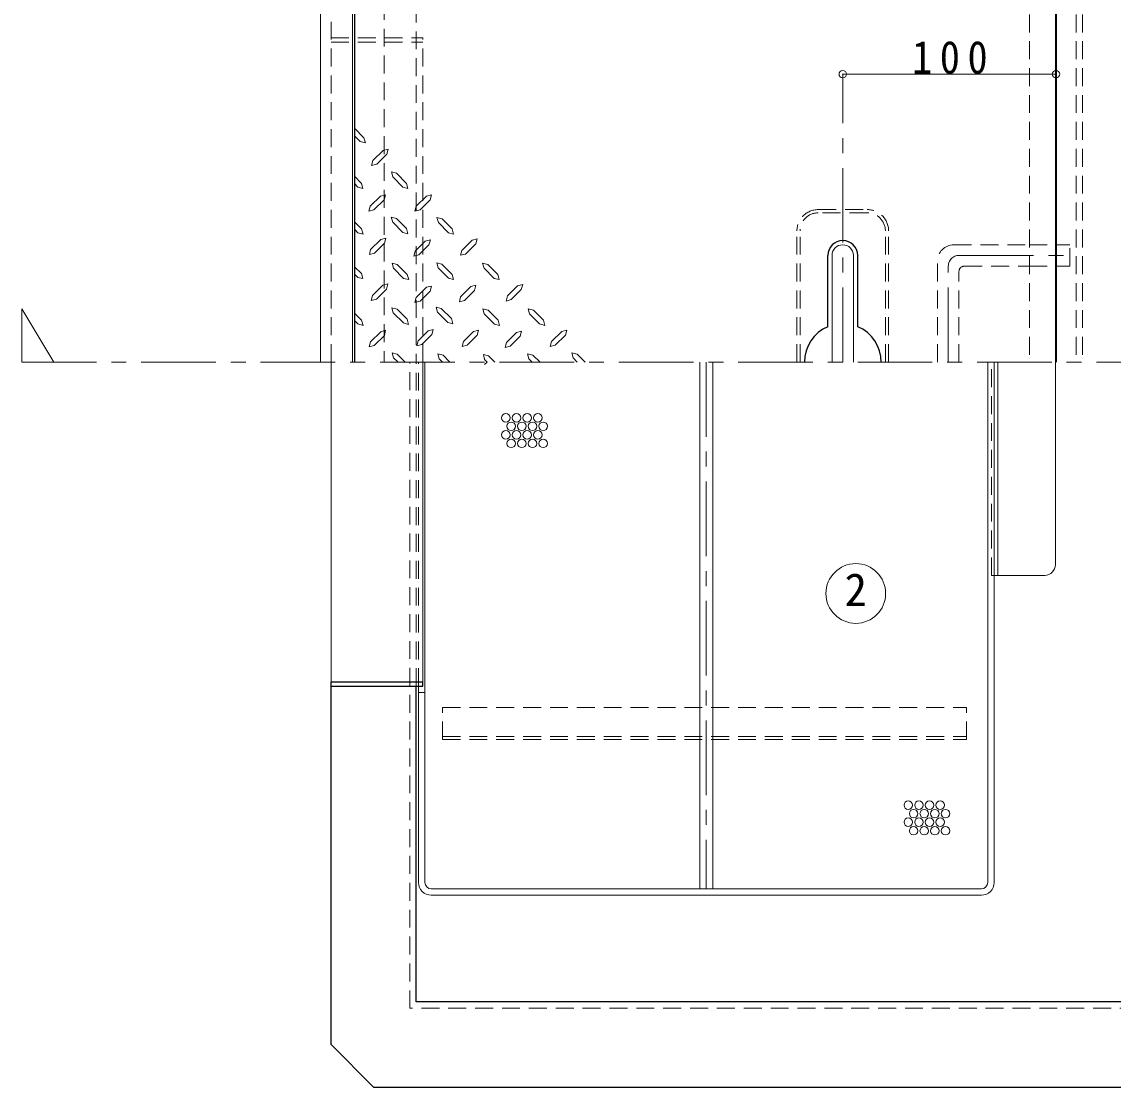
# Model space of a CAD drawing. Units: millimetres at full size, sheet at 1:7; details may follow other scales. Extents: x -1487 to 1348, y -983 to 984.
# Drawn here: x -715 to -203, y 159 to 658 of the extents above; entities that cross this region are included whole.
import ezdxf
from ezdxf.enums import TextEntityAlignment as Align

# ---------------------------------------------------------------- set-up
doc = ezdxf.new("R2010")
doc.units = ezdxf.units.MM
doc.header["$LTSCALE"] = 7
doc.header["$PDMODE"] = 32
doc.header["$PDSIZE"] = 3.5
doc.linetypes.add('CHAIN1', pattern=[8, 5, -1, 1, -1])
doc.linetypes.add('DASHED1', pattern=[1.8, 1.2, -0.6])
doc.layers.add('0-A', color=4, linetype='Continuous', lineweight=9)
doc.styles.add('ＭＳ ゴシック', font='')
doc.styles.get('ＭＳ ゴシック').set_extended_font_data('MS Gothic')

msp = doc.modelspace()

# ---------------------------------------------------------------- linework, layer by layer
at = {"layer": '0-A', "color": 7, "lineweight": 18}
for p, q in [((-574.857, 843.513), (-574.857, 498.513)), ((-334.857, 498.513), (-334.857, 548.513)), ((-324.857, 498.513), (-324.857, 548.513)), ((-569.857, 348.513), (-569.857, 498.513)), ((-526.857, 348.513), (-526.857, 498.513)), ((-396.846, 498.513), (-396.846, 251.513)), ((-390.846, 498.513), (-390.846, 251.513)), ((-261.846, 254.513), (-261.846, 498.513)), ((-258.846, 254.513), (-258.846, 498.513)), ((-257.137, 398.513), (-257.137, 498.513)), ((-257.137, 398.513), (-258.846, 398.513)), ((-525.846, 254.513), (-525.846, 343.513)), ((-264.846, 251.513), (-522.846, 251.513)), ((-522.846, 248.513), (-264.846, 248.513))]:
    msp.add_line(p, q, dxfattribs=at)
at = {"layer": '0-A', "color": 1, "lineweight": 40}
msp.add_line((-229.857, 498.513), (-229.857, 827.513), dxfattribs=at)
at = {"layer": '0-A', "linetype": 'DASHED1'}
for p, q in [((-569.857, 498.513), (-569.857, 818.513)), ((-220.357, 787.513), (-220.357, 498.513)), ((-544.857, 667.448), (-544.857, 498.513)), ((-529.857, 666.2), (-529.857, 498.513)), ((-569.857, 650.513), (-526.857, 650.513)), ((-526.857, 498.513), (-526.857, 650.513)), ((-569.857, 648.513), (-526.857, 648.513)), ((-242.357, 553.513), (-223.357, 553.513)), ((-528.846, 346.513), (-528.846, 498.513)), ((-260.137, 398.513), (-260.137, 498.513)), ((-258.846, 398.513), (-260.137, 398.513)), ((-517.554, 336.513), (-271.846, 336.513)), ((-517.554, 321.513), (-517.554, 336.513)), ((-271.846, 321.513), (-271.846, 336.513)), ((-517.554, 323.013), (-271.846, 323.013)), ((-517.554, 321.513), (-271.846, 321.513))]:
    msp.add_line(p, q, dxfattribs=at)
at = {"layer": '0-A', "color": 7, "linetype": 'DASHED1', "lineweight": 18}
for p, q in [((-242.357, 787.513), (-242.357, 498.513)), ((-217.357, 787.513), (-217.357, 498.513)), ((-341.357, 570.013), (-318.357, 570.013)), ((-318.357, 568.513), (-341.357, 568.513)), ((-351.357, 498.513), (-351.357, 560.013)), ((-349.857, 498.513), (-349.857, 560.013)), ((-309.857, 498.513), (-309.857, 560.013)), ((-308.357, 498.513), (-308.357, 560.013)), ((-277.857, 553.513), (-242.357, 553.513)), ((-285.357, 498.513), (-285.357, 546.013)), ((-272.857, 543.513), (-242.357, 543.513)), ((-275.357, 498.513), (-275.357, 541.013)), ((-532.857, 195.513), (-532.857, 498.513)), ((-529.857, 346.513), (-529.857, 498.513)), ((73.143, 195.513), (-532.857, 195.513))]:
    msp.add_line(p, q, dxfattribs=at)
at = {"layer": '0-A', "color": 5, "lineweight": 25}
for p, q in [((-558.857, 669.164), (-558.857, 498.513)), ((-336.857, 515.096), (-336.857, 548.513)), ((-322.857, 515.096), (-322.857, 548.513)), ((-569.857, 178.513), (-569.857, 348.513)), ((-569.857, 348.513), (-526.857, 348.513)), ((-526.857, 346.513), (-526.857, 348.513)), ((-569.857, 346.513), (-526.857, 346.513)), ((-529.857, 198.513), (-529.857, 346.513)), ((70.143, 198.513), (-529.857, 198.513)), ((-549.857, 158.513), (-569.857, 178.513)), ((-549.857, 158.513), (90.143, 158.513))]:
    msp.add_line(p, q, dxfattribs=at)
at = {"layer": '0-A', "linetype": 'CHAIN1'}
for p, q in [((-329.857, 498.513), (-329.857, 633.513)), ((-275.357, 548.513), (-223.357, 548.513)), ((-280.357, 498.513), (-280.357, 543.513)), ((-699.857, 498.513), (-714.857, 523.513)), ((-714.857, 523.513), (-714.857, 498.513)), ((-714.857, 498.513), (430.143, 498.513)), ((-393.846, 498.513), (-393.846, 251.513))]:
    msp.add_line(p, q, dxfattribs=at)
at = {"layer": '0-A'}
for p, q in [((-329.857, 633.513), (-229.857, 633.513)), ((-558.857, 608.233), (-554.432, 603.701)), ((-558.857, 604.676), (-556.157, 601.976)), ((-545.432, 597.776), (-550.232, 592.976)), ((-543.707, 595.976), (-548.432, 591.251)), ((-545.432, 597.776), (-543.107, 598.376)), ((-543.707, 595.976), (-543.107, 598.376)), ((-550.232, 592.976), (-550.832, 590.651)), ((-550.832, 590.651), (-548.432, 591.251)), ((-558.857, 585.701), (-555.482, 582.326)), ((-540.932, 585.326), (-541.532, 587.651)), ((-539.132, 587.051), (-541.532, 587.651)), ((-540.932, 585.326), (-536.132, 580.601)), ((-539.132, 587.051), (-534.407, 582.326)), ((-544.982, 574.526), (-549.707, 569.876)), ((-546.707, 576.326), (-544.382, 576.926)), ((-544.982, 574.526), (-544.382, 576.926)), ((-525.107, 576.326), (-529.907, 571.601)), ((-523.382, 574.601), (-528.107, 569.876)), ((-525.107, 576.326), (-522.782, 577.001)), ((-523.382, 574.601), (-522.782, 577.001)), ((-529.907, 571.601), (-530.507, 569.276)), ((-530.507, 569.276), (-528.107, 569.876)), ((-558.857, 564.326), (-555.482, 560.951)), ((-539.207, 565.826), (-541.607, 566.426)), ((-540.932, 564.101), (-541.607, 566.426)), ((-540.932, 564.101), (-536.207, 559.301)), ((-539.207, 565.826), (-534.482, 561.101)), ((-519.482, 563.951), (-520.157, 566.276)), ((-517.757, 565.676), (-520.157, 566.276)), ((-519.482, 563.951), (-514.757, 559.151)), ((-517.757, 565.676), (-513.032, 560.951)), ((-558.857, 560.801), (-557.207, 559.151)), ((-557.207, 559.151), (-554.807, 558.551)), ((-554.807, 558.551), (-555.482, 560.951)), ((-536.207, 559.301), (-533.882, 558.701)), ((-533.882, 558.701), (-534.482, 561.101)), ((-514.757, 559.151), (-512.432, 558.551)), ((-512.432, 558.551), (-513.032, 560.951)), ((-546.482, 556.001), (-551.282, 551.276)), ((-544.757, 554.276), (-549.482, 549.551)), ((-546.482, 556.001), (-544.157, 556.676)), ((-544.757, 554.276), (-544.157, 556.676)), ((-525.632, 555.176), (-530.357, 550.451)), ((-523.907, 553.451), (-528.632, 548.726)), ((-525.632, 555.176), (-523.232, 555.851)), ((-523.907, 553.451), (-523.232, 555.851)), ((-502.007, 553.901), (-506.732, 549.176)), ((-503.732, 555.626), (-501.332, 556.301)), ((-502.007, 553.901), (-501.332, 556.301)), ((-530.357, 550.451), (-531.032, 548.126)), ((-531.032, 548.126), (-528.632, 548.726)), ((-558.857, 543.199), (-555.557, 540.026)), ((-540.557, 542.501), (-541.157, 544.901)), ((-538.757, 544.226), (-541.157, 544.901)), ((-538.757, 544.226), (-534.107, 539.576)), ((-519.557, 542.651), (-520.232, 545.051)), ((-517.832, 544.376), (-520.232, 545.051)), ((-519.557, 542.651), (-514.832, 537.926)), ((-517.832, 544.376), (-513.107, 539.651)), ((-496.382, 544.226), (-498.782, 544.901)), ((-498.107, 542.501), (-498.782, 544.901)), ((-496.382, 544.226), (-491.657, 539.576)), ((-558.857, 539.801), (-557.282, 538.226)), ((-557.282, 538.226), (-554.957, 537.626)), ((-554.957, 537.626), (-555.557, 540.026)), ((-540.557, 542.501), (-535.832, 537.776)), ((-535.832, 537.776), (-533.432, 537.176)), ((-533.432, 537.176), (-534.107, 539.576)), ((-514.832, 537.926), (-512.432, 537.251)), ((-512.432, 537.251), (-513.107, 539.651)), ((-498.107, 542.501), (-493.382, 537.776)), ((-493.382, 537.776), (-490.982, 537.176)), ((-490.982, 537.176), (-491.657, 539.576)), ((-545.582, 534.551), (-550.382, 529.751)), ((-543.857, 532.751), (-548.582, 528.026)), ((-545.582, 534.551), (-543.257, 535.151)), ((-543.857, 532.751), (-543.257, 535.151)), ((-525.107, 533.576), (-529.907, 528.851)), ((-525.107, 533.576), (-522.782, 534.176)), ((-523.382, 531.776), (-522.782, 534.176)), ((-504.332, 533.876), (-509.057, 529.151)), ((-504.332, 533.876), (-501.932, 534.551)), ((-502.607, 532.151), (-501.932, 534.551)), ((-482.357, 534.251), (-487.082, 529.526)), ((-480.632, 532.526), (-485.357, 527.801)), ((-482.357, 534.251), (-479.957, 534.926)), ((-480.632, 532.526), (-479.957, 534.926)), ((-550.382, 529.751), (-550.982, 527.426)), ((-550.982, 527.426), (-548.582, 528.026)), ((-529.907, 528.851), (-530.507, 526.451)), ((-523.382, 531.776), (-528.107, 527.126)), ((-502.607, 532.151), (-507.332, 527.426)), ((-538.907, 523.301), (-541.307, 523.976)), ((-540.632, 521.576), (-541.307, 523.976)), ((-538.907, 523.301), (-534.182, 518.576)), ((-530.507, 526.451), (-528.107, 527.126)), ((-519.857, 521.876), (-520.532, 524.201)), ((-518.132, 523.601), (-520.532, 524.201)), ((-518.132, 523.601), (-513.407, 518.876)), ((-498.032, 521.126), (-498.632, 523.451)), ((-496.232, 522.851), (-498.632, 523.451)), ((-496.232, 522.851), (-491.507, 518.126)), ((-476.732, 521.126), (-477.332, 523.526)), ((-474.932, 522.851), (-477.332, 523.526)), ((-474.932, 522.851), (-470.282, 518.126)), ((-558.857, 521.501), (-555.482, 518.126)), ((-558.857, 518.051), (-557.207, 516.401)), ((-554.807, 515.726), (-555.482, 518.126)), ((-540.632, 521.576), (-535.907, 516.851)), ((-533.582, 516.176), (-534.182, 518.576)), ((-519.857, 521.876), (-515.132, 517.076)), ((-515.132, 517.076), (-512.732, 516.476)), ((-512.732, 516.476), (-513.407, 518.876)), ((-498.032, 521.126), (-493.232, 516.326)), ((-490.907, 515.726), (-491.507, 518.126)), ((-476.732, 521.126), (-472.007, 516.401)), ((-469.607, 515.726), (-470.282, 518.126)), ((-557.207, 516.401), (-554.807, 515.726)), ((-546.557, 512.726), (-551.357, 508.001)), ((-546.557, 512.726), (-544.232, 513.401)), ((-544.832, 511.001), (-544.232, 513.401)), ((-535.907, 516.851), (-533.582, 516.176)), ((-524.282, 513.176), (-529.007, 508.451)), ((-524.282, 513.176), (-521.882, 513.851)), ((-522.557, 511.451), (-521.882, 513.851)), ((-502.982, 512.876), (-507.782, 508.151)), ((-502.982, 512.876), (-500.657, 513.476)), ((-501.257, 511.076), (-500.657, 513.476)), ((-493.232, 516.326), (-490.907, 515.726)), ((-482.807, 512.426), (-487.607, 507.701)), ((-482.807, 512.426), (-480.482, 513.026)), ((-481.082, 510.626), (-480.482, 513.026)), ((-472.007, 516.401), (-469.607, 515.726)), ((-461.657, 512.876), (-466.382, 508.151)), ((-461.657, 512.876), (-459.257, 513.476)), ((-459.932, 511.076), (-459.257, 513.476)), ((-551.357, 508.001), (-551.957, 505.601)), ((-544.832, 511.001), (-549.557, 506.276)), ((-522.557, 511.451), (-527.282, 506.726)), ((-507.782, 508.151), (-508.382, 505.751)), ((-501.257, 511.076), (-505.982, 506.426)), ((-487.607, 507.701), (-488.207, 505.301)), ((-481.082, 510.626), (-485.807, 505.976)), ((-466.382, 508.151), (-467.057, 505.751)), ((-459.932, 511.076), (-464.657, 506.426)), ((-551.957, 505.601), (-549.557, 506.276)), ((-540.557, 500.426), (-541.157, 502.826)), ((-538.757, 502.151), (-541.157, 502.826)), ((-538.757, 502.151), (-535.12, 498.513)), ((-519.107, 499.976), (-519.707, 502.376)), ((-517.307, 501.701), (-519.707, 502.376)), ((-517.307, 501.701), (-514.12, 498.513)), ((-508.382, 505.751), (-505.982, 506.426)), ((-496.007, 501.476), (-498.407, 502.076)), ((-497.807, 499.676), (-498.407, 502.076)), ((-488.207, 505.301), (-485.807, 505.976)), ((-475.232, 501.776), (-477.632, 502.451)), ((-477.032, 500.051), (-477.632, 502.451)), ((-475.232, 501.776), (-471.839, 498.513)), ((-467.057, 505.751), (-464.657, 506.426)), ((-454.457, 502.151), (-456.857, 502.826)), ((-456.257, 500.426), (-456.857, 502.826)), ((-454.457, 502.151), (-450.674, 498.513)), ((-540.557, 500.426), (-538.372, 498.513)), ((-525.846, 343.513), (-525.846, 498.513)), ((-519.107, 499.976), (-517.645, 498.513)), ((-497.807, 499.676), (-496.645, 498.513)), ((-497.807, 497.351), (-496.645, 498.513)), ((-496.007, 501.476), (-493.045, 498.513)), ((-477.032, 500.051), (-475.495, 498.513)), ((-456.257, 500.426), (-454.345, 498.513)), ((-230.137, 498.513), (-230.137, 403.513)), ((-257.137, 398.513), (-235.137, 398.513)), ((-528.846, 343.513), (-528.846, 346.513))]:
    msp.add_line(p, q, dxfattribs=at)
at = {"layer": '0-A', "color": 7, "lineweight": 18}
for points in [[(-574.857, 843.513), (-559.857, 828.513), (-559.857, 498.513)], [(-528.846, 254.513), (-528.846, 343.513), (-525.846, 343.513)]]:
    msp.add_lwpolyline(points, dxfattribs=at)
at = {"layer": '0-A'}
for points in [[(-556.157, 601.976), (-553.757, 601.301), (-554.432, 603.701)], [(-558.857, 582.251), (-557.207, 580.601), (-554.882, 579.926), (-555.482, 582.326)], [(-536.132, 580.601), (-533.807, 579.926), (-534.407, 582.326)], [(-546.707, 576.326), (-551.507, 571.601), (-552.107, 569.201), (-549.707, 569.876)], [(-503.732, 555.626), (-508.457, 550.901), (-509.132, 548.576), (-506.732, 549.176)], [(-551.282, 551.276), (-551.882, 548.951), (-549.482, 549.551)], [(-509.057, 529.151), (-509.657, 526.751), (-507.332, 527.426)], [(-487.082, 529.526), (-487.682, 527.126), (-485.357, 527.801)], [(-529.007, 508.451), (-529.682, 506.126), (-527.282, 506.726)]]:
    msp.add_lwpolyline(points, dxfattribs=at)
at = {"layer": '0-A', "linetype": 'DASHED1'}
msp.add_lwpolyline([(-242.357, 543.513), (-223.357, 543.513), (-223.357, 553.513)], dxfattribs=at)
at = {"layer": '0-A'}
for centre in [(-487.889, 472.39), (-482.889, 472.39), (-477.889, 472.39), (-472.889, 472.39), (-487.889, 464.39), (-485.389, 468.39), (-482.889, 464.39), (-480.389, 468.39), (-477.889, 464.39), (-475.389, 468.39), (-472.889, 464.39), (-470.389, 468.39), (-485.389, 460.39), (-480.389, 460.39), (-475.389, 460.39), (-470.389, 460.39), (-299.138, 290.762), (-294.138, 290.762), (-289.138, 290.762), (-284.138, 290.762), (-296.638, 286.762), (-291.638, 286.762), (-286.638, 286.762), (-281.638, 286.762), (-299.138, 282.762), (-294.138, 282.762), (-289.138, 282.762), (-284.138, 282.762), (-296.638, 278.762), (-291.638, 278.762), (-286.638, 278.762), (-281.638, 278.762)]:
    msp.add_circle(centre, 2, dxfattribs=at)
at = {"layer": '0-A', "color": 7, "lineweight": 18}
msp.add_circle((-323.749, 390.007), 14, dxfattribs=at)
at = {"layer": '0-A', "color": 7, "linetype": 'DASHED1', "lineweight": 18}
for centre, radius, start, end in [((-341.357, 560.013), 10, 90, 180), ((-341.357, 560.013), 8.5, 90, 180), ((-318.357, 560.013), 10, 0, 90), ((-318.357, 560.013), 8.5, 0, 90), ((-277.857, 546.013), 7.5, 90, 180), ((-272.857, 541.013), 2.5, 90, 180)]:
    msp.add_arc(centre, radius, start, end, dxfattribs=at)
at = {"layer": '0-A', "color": 5, "lineweight": 25}
for centre, radius, start, end in [((-329.857, 548.513), 7, 0, 180), ((-329.857, 498.513), 18, 112.88538, 180), ((-329.857, 498.513), 18, 0, 67.11462)]:
    msp.add_arc(centre, radius, start, end, dxfattribs=at)
at = {"layer": '0-A', "color": 7, "lineweight": 18}
for centre, radius, start, end in [((-329.857, 548.513), 5, 0, 180), ((-522.846, 254.513), 6, 180, 270), ((-522.846, 254.513), 3, 180, 270), ((-264.846, 254.513), 6, 270, 0), ((-264.846, 254.513), 3, 270, 0)]:
    msp.add_arc(centre, radius, start, end, dxfattribs=at)
at = {"layer": '0-A', "linetype": 'CHAIN1'}
msp.add_arc((-275.357, 543.513), 5, 90, 180, dxfattribs=at)
at = {"layer": '0-A'}
msp.add_arc((-235.137, 403.513), 5, 270, 0, dxfattribs=at)
for p in [(-329.857, 633.513), (-229.857, 633.513)]:
    msp.add_point(p, dxfattribs=at)

# ---------------------------------------------------------------- texts
at = {"layer": '0-A', "color": 7, "style": 'ＭＳ ゴシック'}
msp.add_text('2', height=15.4, dxfattribs=at).set_placement((-328.999, 379.507), align=Align.BOTTOM_LEFT)
at = {"layer": '0-A', "color": 7, "insert": (-297.357, 633.513), "char_height": 15.4, "attachment_point": 7, "style": 'ＭＳ ゴシック'}
msp.add_mtext('\\T1.38;\\W0.9;100', dxfattribs=at)

doc.saveas('drawing.dxf')
